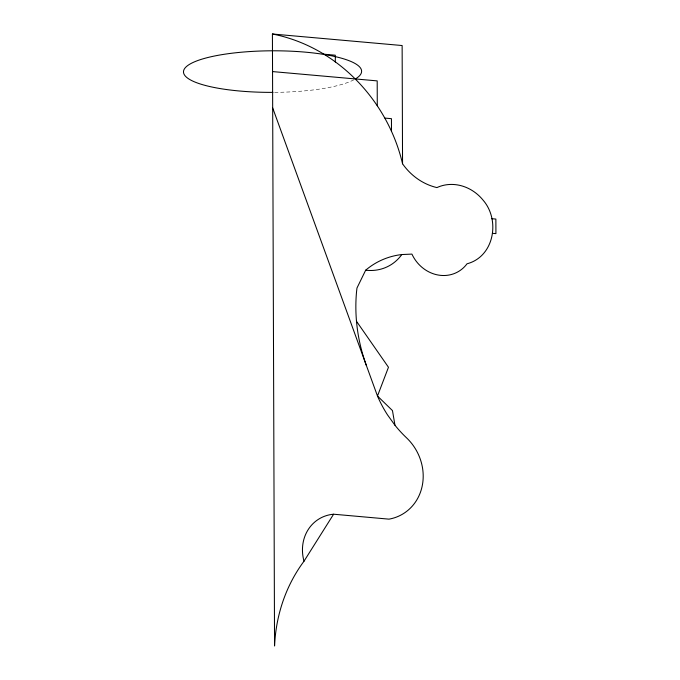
<?xml version="1.0" encoding="UTF-8"?>
<svg xmlns="http://www.w3.org/2000/svg" width="680" height="680" viewBox="0 0 680 680"><rect width="100%" height="100%" fill="white"/><g stroke="black" fill="none" stroke-linecap="round" stroke-linejoin="round"><path stroke-width="0.51" stroke-dasharray="3.4 2.55" d="M353.88 79.79A89.054 20.791 -0.2 0 1 274.023 92.37"/><path stroke-width="1.02" d="M272.672 107.907L377.485 396.032A113.823 102.909 59.3 0 0 387.498 414.868L394.978 425.255A113.823 102.909 59.3 0 0 406.478 437.767A49.002 44.302 59.3 0 1 422.135 486.336A49.002 44.302 59.3 0 1 388.994 519.146L333.6 514.216L304.011 561.204A165.954 150.033 59.3 0 0 274.55 646L272.416 34A160.319 144.942 59.3 0 1 316.659 50.014C359.762 73.499 391.433 116.076 402.551 163.786A56.38 50.974 59.3 0 0 436.917 187.587A41.225 37.273 59.3 0 1 483.302 200.413C500.404 220.362 494.147 256.666 467.015 263.798A34.748 31.416 59.3 0 1 411.927 254.099L401.795 254.55A81.957 74.094 59.3 0 0 365.678 270.19L356.966 288.039L356.55 291.677A161.84 146.319 59.3 0 0 366.308 365.287M272.416 34L402.135 45.535L402.551 163.786M323.519 54.17L335.3 55.216L335.325 62.033M272.552 71.587L377.196 80.886L377.281 105.731M384.931 118.099L391.442 118.677L391.493 131.308M491.606 218.697L495.873 219.071L495.924 233.623L492.388 233.316M356.49 321.266L388.467 367.251L377.485 396.032L392.462 410.584L394.978 425.255M304.011 561.204A40.239 36.38 59.3 0 1 333.6 514.216M272.952 92.378A89.054 20.791 -0.2 0 1 184.161 69.343A89.054 20.791 -0.2 0 1 294.517 51.365A89.054 20.791 -0.2 0 1 355.376 78.948M401.795 254.55A45.806 41.412 59.3 0 1 365.678 270.19"/></g></svg>
